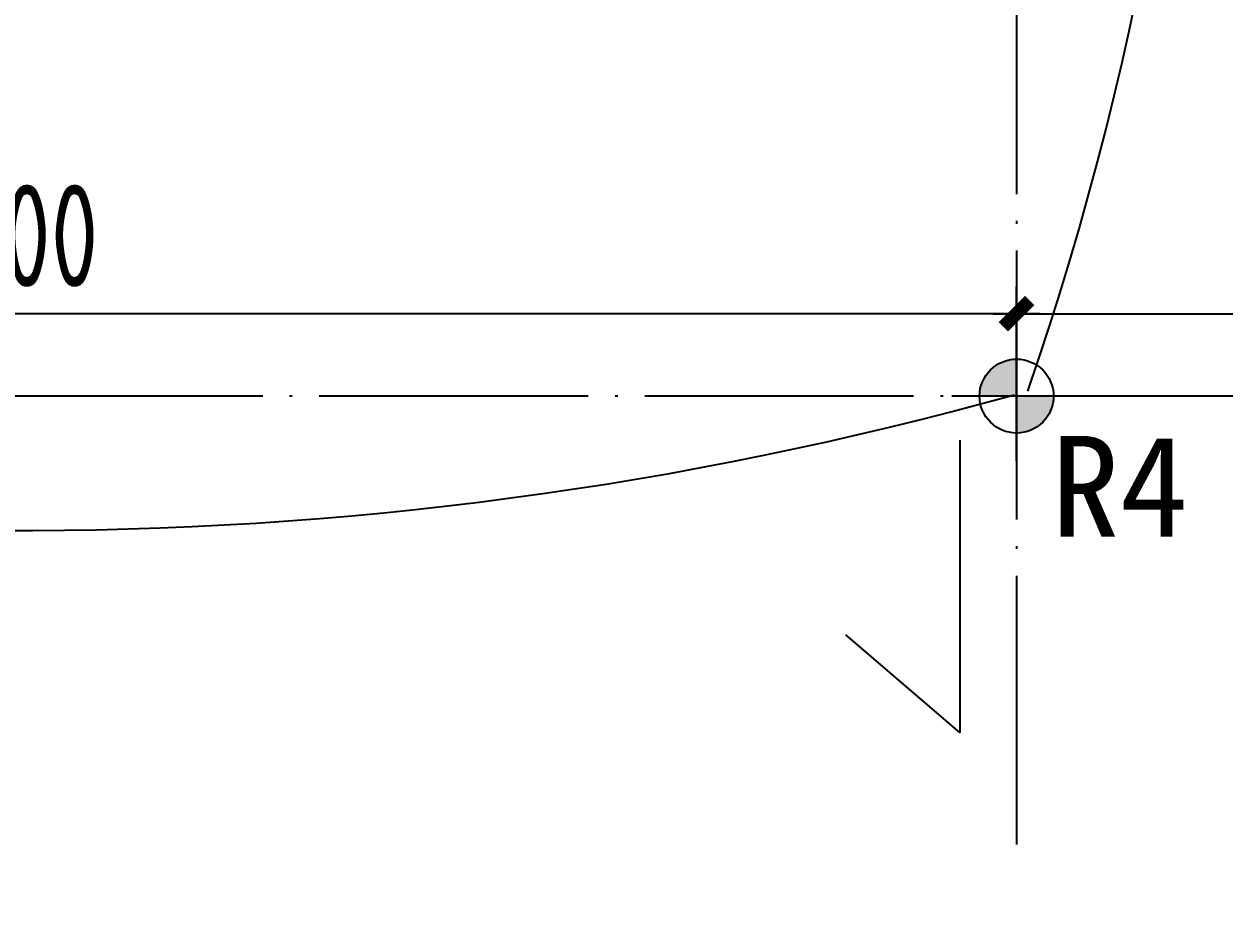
# Model space of a CAD drawing. Extents: x 11992 to 29481, y -6727 to 6811.
# Drawn here: x 15823 to 16715, y 1266 to 1927 of the extents above; entities that cross this region are included whole.
import ezdxf

# ---------------------------------------------------------------- set-up
doc = ezdxf.new("R2010")
doc.units = 0
doc.header["$MEASUREMENT"] = 0
doc.linetypes.add('DOTE', pattern=[2.42, 2, -0.2, 0.02, -0.2])
doc.layers.get('0').update_dxf_attribs({"color": 8, "linetype": 'CONTINUOUS'})
doc.layers.get('Defpoints').update_dxf_attribs({"color": 8, "linetype": 'CONTINUOUS'})
for name, color, linetype in [('zoylight 2射灯', 1, 'CONTINUOUS'), ('zoylight 3编号', 7, 'CONTINUOUS'), ('zoylight 4标注', 9, 'CONTINUOUS'), ('zoylight 5回路', 4, 'CONTINUOUS')]:
    doc.layers.add(name, color=color, linetype=linetype)
doc.styles.add('CCD-DIM', font='archs.shx', dxfattribs={"width": 0.8})
doc.styles.add('TFB MS 3mm at 1 to 25', font='arial.ttf', dxfattribs={"height": 75})
doc.dimstyles.new('zoylight_DIM_40', dxfattribs={"dimscale": 40, "dimtxt": 1.9, "dimasz": 0.4, "dimexe": 0.5, "dimexo": 0.5, "dimgap": 0.5, "dimtad": 1, "dimdec": 0, "dimrnd": 5, "dimzin": 12, "dimdsep": 46, "dimtxsty": 'CCD-DIM', "dimblk": 'CCD_Dimension_Tick', "dimcen": 0.125, "dimclrd": 44, "dimclre": 44, "dimclrt": 50, "dimadec": 0, "dimazin": 0, "dimtfac": 1, "dimtdec": 0, "dimtmove": 2, "dimatfit": 3, "dimldrblk": 'CCD_Leader_Dot', "dimfxl": 0, "dimtvp": 1, "dimtolj": 1, "dimtzin": 0, "dimarcsym": 0})

# ---------------------------------------------------------------- blocks, each defined once
blk = doc.blocks.new('嵌入式射灯55')
at = {"layer": 'zoylight 2射灯'}
h = blk.add_hatch(color=256, dxfattribs=at)
h.dxf.hatch_style = 1
h.paths.add_polyline_path([(0, 0), (0, 27.5, 0.4142136), (-27.5, 0)])
h.paths.add_polyline_path([(0, -27.5, 0.4142136), (27.5, 0), (0, 0)])
for p, q in [((0, -48.125), (0, 48.125)), ((48.125, 0), (-48.125, 0))]:
    blk.add_line(p, q, dxfattribs=at)
blk.add_circle((0, 0), 27.5, dxfattribs=at)
blk = doc.blocks.new('CCD_Dimension_Tick')
at = {"color": 0, "linetype": 'ByBlock'}
for p, q in [((-1.091, 0), (0, 0)), ((0, 0), (1.091, 0))]:
    blk.add_line(p, q, dxfattribs=at)
at = {"color": 0, "linetype": 'Continuous', "const_width": 0.608}
blk.add_lwpolyline([(-0.61, -0.61), (0.61, 0.61)], dxfattribs=at)
blk = doc.blocks.new('*D100')
at = {"layer": 'Defpoints', "color": 0, "linetype": 'Continuous'}
for p in [(15061.2, 1711.41), (15061.2, 1650.1, -2140.43), (16561.2, 1650.1, -2140.43)]:
    blk.add_point(p, dxfattribs=at)
at = {"layer": 'zoylight 4标注', "color": 44, "linetype": 'Continuous', "lineweight": -2}
blk.add_line((15061.2, 1670.1), (15061.2, 1731.41), dxfattribs=at)
at = {"layer": 'zoylight 4标注', "color": 44, "lineweight": -2}
for p, q in [((16561.2, 1670.1), (16561.2, 1731.41)), ((16545.2, 1711.41), (15077.2, 1711.41))]:
    blk.add_line(p, q, dxfattribs=at)
at = {"layer": 'zoylight 4标注', "color": 44, "linetype": 'Continuous', "lineweight": -2, "xscale": 16, "yscale": 16, "zscale": 16, "rotation": 180}
blk.add_blockref('CCD_Dimension_Tick', (15061.2, 1711.41), dxfattribs=at)
at = {"layer": 'zoylight 4标注', "color": 44, "linetype": 'Continuous', "lineweight": -2, "xscale": 16, "yscale": 16, "zscale": 16}
blk.add_blockref('CCD_Dimension_Tick', (16561.2, 1711.41), dxfattribs=at)
at = {"layer": 'zoylight 4标注', "color": 50, "linetype": 'Continuous', "insert": (15811.2, 1769.41), "char_height": 76, "attachment_point": 5, "style": 'CCD-DIM'}
blk.add_mtext('\\A1;1500', dxfattribs=at)
blk = doc.blocks.new('CCD_Leader_Dot')
at = {"color": 0, "linetype": 'ByBlock'}
blk.add_line((-5, 0), (-10, 0), dxfattribs=at)
at = {"color": 0, "linetype": 'ByBlock', "const_width": 5}
blk.add_lwpolyline([(-2.5, 0, 1), (2.5, 0, 1)], format="xyb", close=True, dxfattribs=at)
blk = doc.blocks.new('*D103')
at = {"layer": 'Defpoints', "color": 0, "linetype": 'Continuous'}
for p in [(17179.61, 1711.41), (16561.2, 1650.1), (17179.61, 1650.1)]:
    blk.add_point(p, dxfattribs=at)
at = {"layer": 'zoylight 4标注', "color": 44, "lineweight": -2}
for p, q in [((16561.2, 1670.1), (16561.2, 1731.41)), ((16577.2, 1711.41), (17163.61, 1711.41))]:
    blk.add_line(p, q, dxfattribs=at)
at = {"layer": 'zoylight 4标注', "color": 44, "linetype": 'Continuous', "lineweight": -2}
blk.add_line((17179.61, 1670.1), (17179.61, 1731.41), dxfattribs=at)
at = {"layer": 'zoylight 4标注', "color": 44, "linetype": 'Continuous', "lineweight": -2, "xscale": 16, "yscale": 16, "zscale": 16, "rotation": 180}
blk.add_blockref('CCD_Dimension_Tick', (16561.2, 1711.41), dxfattribs=at)
at = {"layer": 'zoylight 4标注', "color": 44, "linetype": 'Continuous', "lineweight": -2, "xscale": 16, "yscale": 16, "zscale": 16}
blk.add_blockref('CCD_Dimension_Tick', (17179.61, 1711.41), dxfattribs=at)
at = {"layer": 'zoylight 4标注', "color": 50, "linetype": 'Continuous', "insert": (16870.41, 1769.41), "char_height": 76, "attachment_point": 5, "style": 'CCD-DIM'}
blk.add_mtext('\\A1;620', dxfattribs=at)

msp = doc.modelspace()

# ---------------------------------------------------------------- linework, layer by layer
at = {"layer": 'zoylight 4标注', "color": 9, "linetype": 'DOTE', "ltscale": 100}
for p, q in [((16561.2, 3452.37), (16561.2, 1316.09)), ((16968.67, 1650.1, -2140.43), (14639.5, 1650.1, -2140.43))]:
    msp.add_line(p, q, dxfattribs=at)
at = {"layer": 'zoylight 4标注', "linetype": 'Continuous'}
msp.add_lwpolyline([(16519.03, 1617.35), (16519.03, 1399.72), (16434.2, 1472.5)], dxfattribs=at)
at = {"layer": 'zoylight 5回路', "linetype": 'Continuous'}
for centre, radius, start, end in [((14300.08, 2436.36), 2400.67, 340.97496, 19.62005), ((15821.29, 4299.45), 2749.36, 253.7709, 285.5768)]:
    msp.add_arc(centre, radius, start, end, dxfattribs=at)

# ---------------------------------------------------------------- block references
at = {"layer": 'zoylight 2射灯'}
msp.add_blockref('嵌入式射灯55', (16561.2, 1650.1, -2140.43), dxfattribs=at)

# ---------------------------------------------------------------- texts
at = {"layer": 'zoylight 3编号', "insert": (16586.84, 1620.5, -2140.43), "char_height": 75, "width": 104.7704, "attachment_point": 1, "style": 'TFB MS 3mm at 1 to 25'}
msp.add_mtext('{\\fSimHei|b0|i0|c134|p49;R4}', dxfattribs=at)

# ---------------------------------------------------------------- dimensions: what is measured, and where the dimension line sits
at = {"layer": 'zoylight 4标注', "linetype": 'Continuous'}
for p1, p2, distance, picture, middle in [((16561.2, 1650.1, -2140.43), (15061.2, 1650.1, -2140.43), -61.31, '*D100', (15811.2, 1769.41)), ((16561.2, 1650.1), (17179.61, 1650.1), 61.31, '*D103', (16870.41, 1769.41))]:
    dim = msp.add_aligned_dim(p1=p1, p2=p2, distance=distance, dimstyle='zoylight_DIM_40', dxfattribs=at)
    dim.commit()
    dim.dimension.update_dxf_attribs({"geometry": picture, "text_midpoint": middle})

doc.saveas('drawing.dxf')
